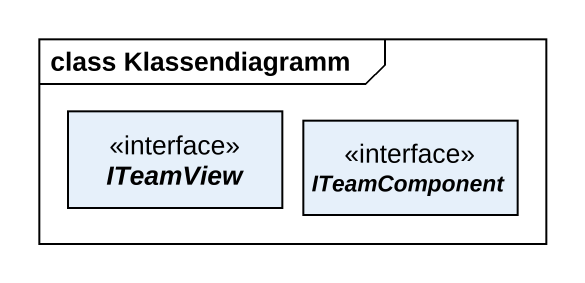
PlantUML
@startuml
mainframe class Klassendiagramm
hide circle
hide empty members
interface ITeamView
interface ITeamComponent
@enduml
